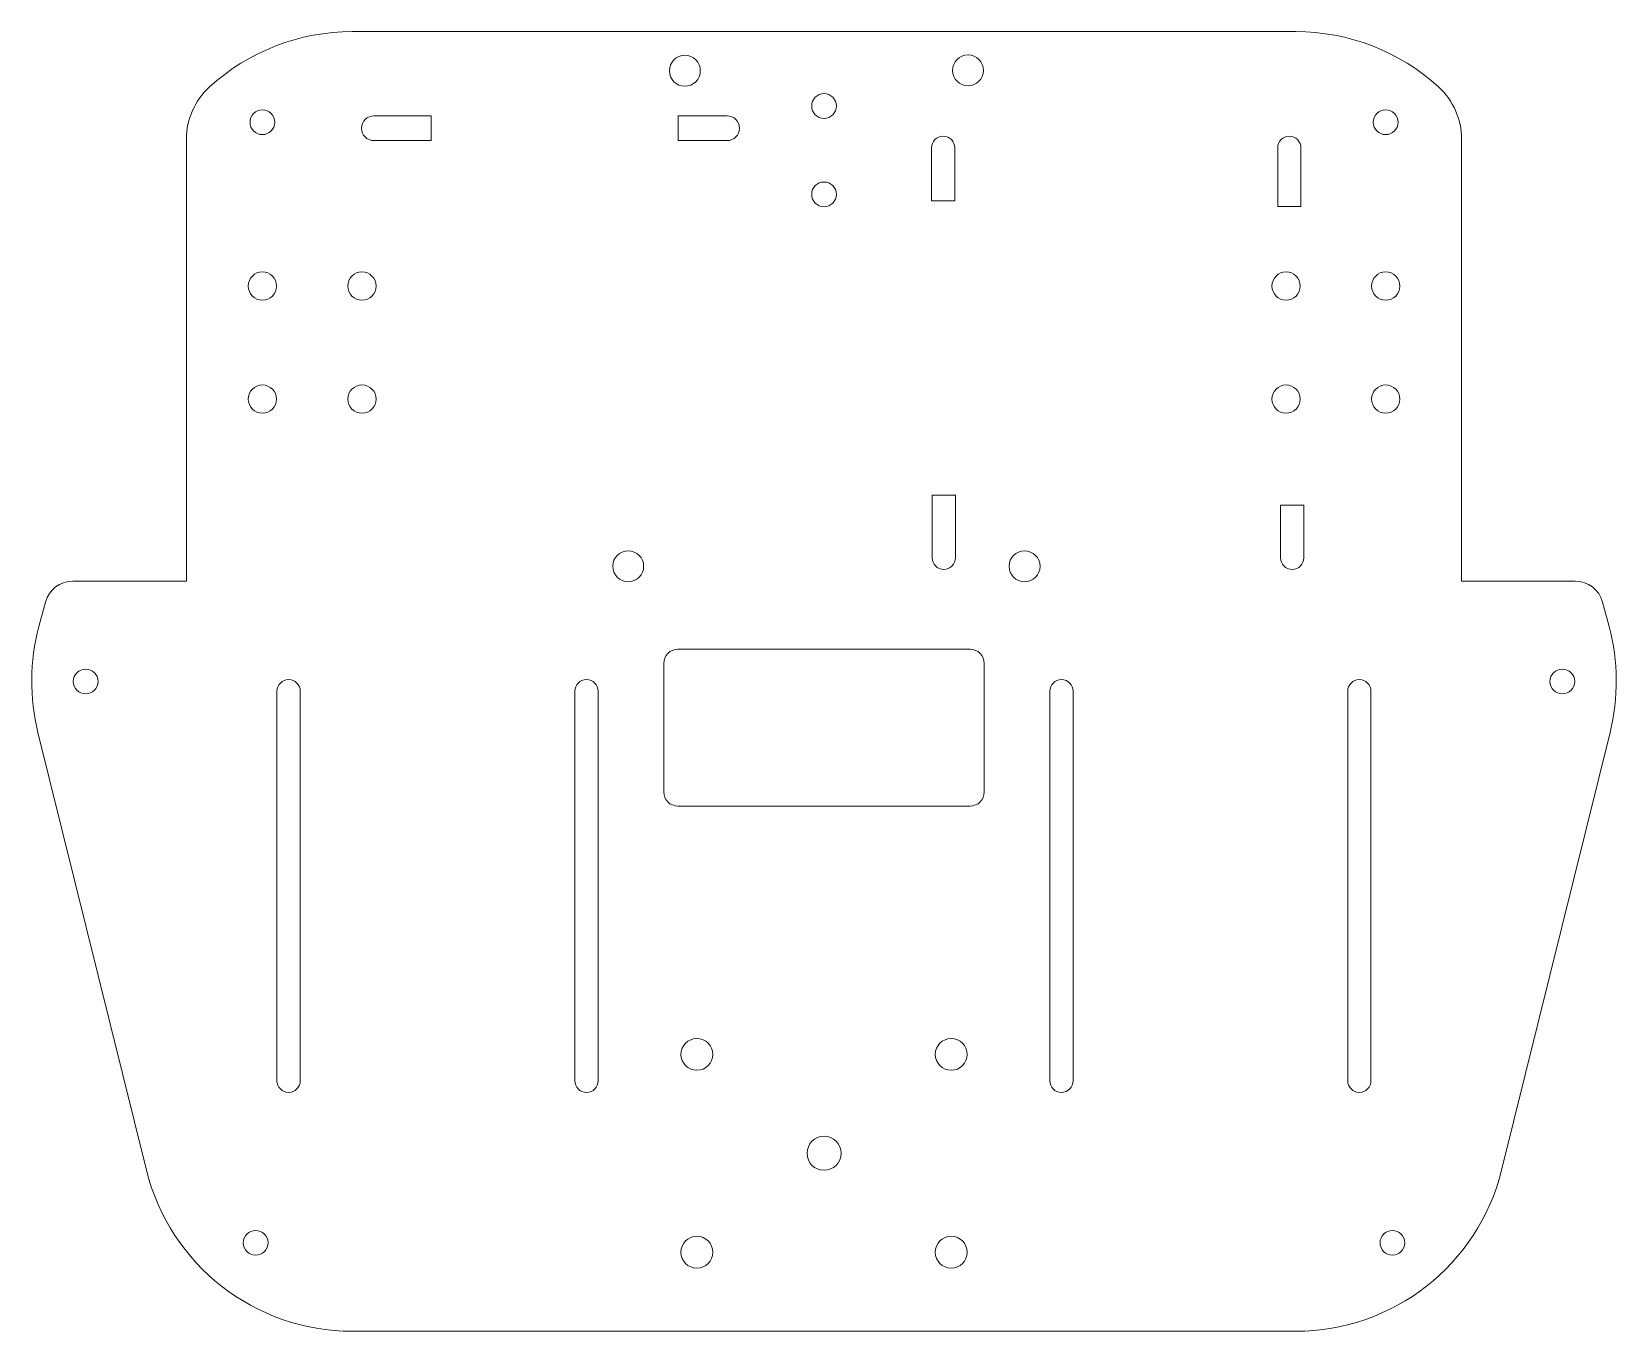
# Model space of a CAD drawing. Header units: millimetres. Extents: x 107 to 331, y 575 to 759.
import ezdxf

# ---------------------------------------------------------------- set-up
doc = ezdxf.new("R2010")
doc.units = ezdxf.units.MM

msp = doc.modelspace()

# ---------------------------------------------------------------- linework, layer by layer
at = {"color": 7, "linetype": 'Continuous', "lineweight": 15}
for p, q in [((152.37, 759.35), (285.93, 759.35)), ((163.55, 747.43), (155.43, 747.43)), ((163.55, 743.93), (163.55, 747.43)), ((205.43, 747.43), (198.5, 747.43)), ((198.5, 747.43), (198.5, 743.93)), ((128.9, 681.58), (128.9, 744.13)), ((155.43, 743.93), (163.55, 743.93)), ((198.5, 743.93), (205.43, 743.93)), ((234.36, 742.9), (234.36, 735.42)), ((237.66, 735.42), (237.66, 742.9)), ((283.36, 742.9), (283.36, 734.62)), ((286.66, 734.62), (286.66, 742.9)), ((309.4, 744.13), (309.4, 681.58)), ((234.36, 735.42), (237.66, 735.42)), ((283.36, 734.62), (286.66, 734.62)), ((237.75, 693.75), (234.45, 693.75)), ((234.45, 693.75), (234.45, 684.9)), ((237.75, 684.9), (237.75, 693.75)), ((287.06, 692.34), (283.76, 692.34)), ((283.76, 692.34), (283.76, 684.9)), ((287.06, 684.9), (287.06, 692.34)), ((128.9, 681.58), (112.82, 681.58)), ((325.48, 681.58), (309.4, 681.58)), ((108.95, 678.62), (108.02, 675.14)), ((329.34, 678.62), (330.27, 675.14)), ((239.83, 671.94), (198.46, 671.94)), ((196.46, 669.94), (196.46, 651.74)), ((241.83, 651.74), (241.83, 669.94)), ((141.72, 665.99), (141.72, 610.87)), ((145.02, 610.87), (145.02, 665.99)), ((183.88, 665.99), (183.88, 610.87)), ((187.18, 610.87), (187.18, 665.99)), ((251.11, 665.99), (251.11, 610.87)), ((254.41, 610.87), (254.41, 665.99)), ((293.27, 665.99), (293.27, 610.87)), ((296.57, 610.87), (296.57, 665.99)), ((123.25, 598.19), (107.88, 660.16)), ((315.04, 598.19), (330.41, 660.16)), ((198.46, 649.74), (239.83, 649.74)), ((152.37, 575.41), (285.93, 575.41))]:
    msp.add_line(p, q, dxfattribs=at)
for centre, radius in [((199.45, 753.81), 2.19), ((239.53, 753.87), 2.19), ((219.15, 748.83), 1.75), ((139.65, 746.53), 1.75), ((298.65, 746.53), 1.75), ((219.15, 736.32), 1.75), ((139.65, 723.35), 2), ((153.75, 723.35), 2), ((284.55, 723.35), 2), ((298.65, 723.35), 2), ((139.65, 707.35), 2), ((153.75, 707.35), 2), ((284.55, 707.35), 2), ((298.65, 707.35), 2), ((191.43, 683.68), 2.19), ((247.53, 683.68), 2.19), ((114.64, 667.38), 1.75), ((323.65, 667.38), 1.75), ((201.15, 614.6), 2.25), ((237.15, 614.6), 2.25), ((219.15, 600.6), 2.41), ((138.7, 587.93), 1.75), ((201.15, 586.6), 2.25), ((237.15, 586.6), 2.25), ((299.6, 587.93), 1.75)]:
    msp.add_circle(centre, radius, dxfattribs=at)
for centre, radius, start, end in [((152.37, 729.35), 30, 90, 132.3355), ((285.93, 729.35), 30, 47.6645, 90), ((138.9, 744.13), 10, 132.3355, 180), ((299.4, 744.13), 10, 0, 47.6645), ((155.43, 745.68), 1.75, 90, 270), ((205.43, 745.68), 1.75, 270, 90), ((236.01, 742.9), 1.65, 0, 180), ((285.01, 742.9), 1.65, 0, 180), ((236.1, 684.9), 1.65, 180, 0), ((285.41, 684.9), 1.65, 180, 0), ((112.82, 677.58), 4, 90, 165.0097), ((325.48, 677.58), 4, 14.9903, 90), ((137, 667.38), 30, 165.0097, 193.9269), ((301.29, 667.38), 30, 346.0731, 14.9903), ((198.46, 669.94), 2, 90, 180), ((239.83, 669.94), 2, 0, 90), ((143.37, 665.99), 1.65, 0, 180), ((185.53, 665.99), 1.65, 0, 180), ((252.76, 665.99), 1.65, 0, 180), ((294.92, 665.99), 1.65, 0, 180), ((198.46, 651.74), 2, 180, 270), ((239.83, 651.74), 2, 270, 0), ((143.37, 610.87), 1.65, 180, 0), ((185.53, 610.87), 1.65, 180, 0), ((252.76, 610.87), 1.65, 180, 0), ((294.92, 610.87), 1.65, 180, 0), ((152.37, 605.41), 30, 193.9269, 270), ((285.93, 605.41), 30, 270, 346.0731)]:
    msp.add_arc(centre, radius, start, end, dxfattribs=at)

doc.saveas('drawing.dxf')
